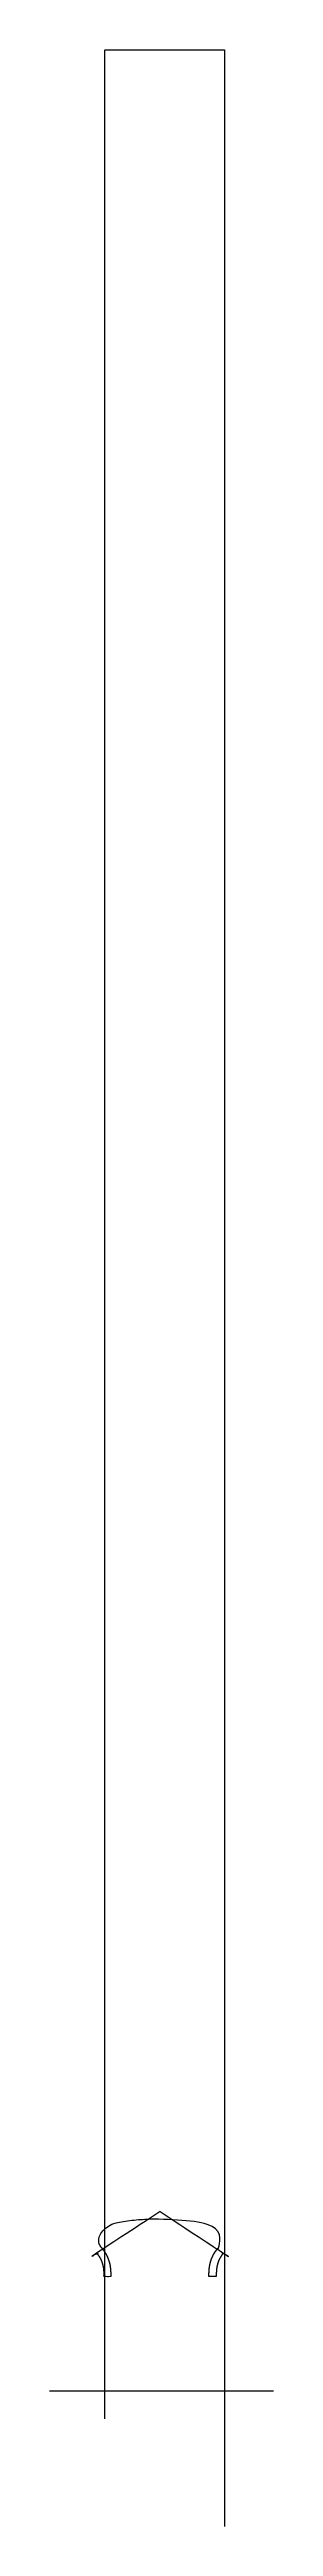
# Model space of a CAD drawing. Header units: millimetres. Extents: x 1850 to 4418, y 3811 to 32212.
import ezdxf

# ---------------------------------------------------------------- set-up
doc = ezdxf.new("R2010")
doc.units = ezdxf.units.MM
doc.layers.get('0').update_dxf_attribs({"color": 59})
doc.layers.add('Layer1', color=49, linetype='Continuous')
doc.styles.get("Standard").update_dxf_attribs({"font": 'arial.ttf'})
doc.dimstyles.new('ISO-25', dxfattribs={"dimtxt": 2.5, "dimasz": 2.5, "dimexe": 1.25, "dimexo": 0.625, "dimtad": 1, "dimtxsty": 'Standard', "dimcen": 2.5, "dimadec": 0, "dimazin": 0, "dimtfac": 1, "dimtmove": 0, "dimatfit": 3, "dimfxl": 1, "dimarcsym": 0})

# ---------------------------------------------------------------- blocks, each defined once
blk = doc.blocks.new('*D4')
at = {"layer": 'Defpoints', "color": 0, "transparency": 16777216}
for p in [(3861, 32208), (2485, 5043, 5850), (3861, 3811, 3997)]:
    blk.add_point(p, dxfattribs=at)
at = {"layer": 'Layer1', "color": 0, "lineweight": -2, "transparency": 16777216}
for p, q in [((2485, 5044), (2485, 32210)), ((2488, 32208), (3858, 32208)), ((3861, 3811), (3861, 32210))]:
    blk.add_line(p, q, dxfattribs=at)
at = {"layer": 'Layer1', "color": 0, "transparency": 16777216}
for points in [[(2488, 32209), (2488, 32208), (2485, 32208)], [(3858, 32209), (3858, 32208), (3861, 32208)]]:
    blk.add_solid(points, dxfattribs=at)
at = {"layer": 'Layer1', "color": 0, "transparency": 16777216, "insert": (3173, 32210), "char_height": 2.5, "attachment_point": 5}
blk.add_mtext('1375,78', dxfattribs=at)

msp = doc.modelspace()

# ---------------------------------------------------------------- linework, layer by layer
msp.add_line((1849.691, 5365.042, 2401.048), (4417.73, 5365.042, 2401.048))
at = {"layer": 'Layer1'}
for points, weights, knots in [([(3117.124, 7421.091), (2929.104, 7421.091), (2755.764, 7411.439), (2579.563, 7369.704), (2357.296, 7302.63), (2248.399, 7098.871), (2387.768, 6946.393), (2407.058, 6927.417), (2448.137, 6865.314), (2471.985, 6766.956), (2471.932, 6703.001), (2471.912, 6678.349), (2499.724, 6678.326), (2527.536, 6678.303), (2555.348, 6678.28), (2555.351, 6680.947), (2555.353, 6683.646), (2555.349, 6696.077), (2555.312, 6706.165), (2554.931, 6723.556), (2554.695, 6730.644), (2554.136, 6741.523), (2553.915, 6745.19), (2553.391, 6752.605), (2553.087, 6756.354), (2552.558, 6762.033), (2552.371, 6763.926), (2551.547, 6771.773), (2550.809, 6777.73), (2547.398, 6801.528), (2543.808, 6819.355), (2536.127, 6848.164), (2532.71, 6859.241), (2526.876, 6875.7), (2524.813, 6881.16), (2521.536, 6889.301), (2520.413, 6892.007), (2518.105, 6897.401), (2516.919, 6900.092), (2514.324, 6905.808), (2512.909, 6908.826), (2506.737, 6921.572), (2501.665, 6931.054), (2492.828, 6946.095), (2489.249, 6951.837), (2481.832, 6963.047), (2477.993, 6968.515), (2470.033, 6979.16), (2465.912, 6984.337), (2457.329, 6994.39), (2452.868, 6999.266), (2448.175, 7003.988), (2447.425, 7004.826), (2446.688, 7005.666), (2441.364, 7011.868), (2437.289, 7017.324), (2430.153, 7028.377), (2427.089, 7033.974), (2421.914, 7045.305), (2419.802, 7051.04), (2416.484, 7062.694), (2415.279, 7068.613), (2413.775, 7080.702), (2413.478, 7086.873), (2413.84, 7099.511), (2414.501, 7105.979), (2416.859, 7119.2), (2418.556, 7125.954), (2423.058, 7139.668), (2425.863, 7146.628), (2433.293, 7162.025), (2438.171, 7170.477), (2449.538, 7187.198), (2456.026, 7195.465), (2470.47, 7211.514), (2478.425, 7219.294), (2495.574, 7234.101), (2504.767, 7241.127), (2524.111, 7254.21), (2534.261, 7260.268), (2555.215, 7271.266), (2566.017, 7276.207), (2585.039, 7283.728), (2593.177, 7286.587), (2601.353, 7289.118), (2605.732, 7290.147), (2610.127, 7291.159), (2641.229, 7298.168), (2668.537, 7303.55), (2724.348, 7313.044), (2752.852, 7317.156), (2810.953, 7324.154), (2840.549, 7327.04), (2900.666, 7331.69), (2931.185, 7333.454), (2970.969, 7335.107), (2979.915, 7335.438), (2988.887, 7335.731)], [0.8913628143, 0.8913628143, 0.927575209533, 1, 0.855150419067, 0.855150419067, 1, 1, 1, 1, 1, 1, 1, 1, 1, 1, 1, 1, 1, 1, 1, 1, 1, 1, 1, 1, 1, 1, 1, 1, 1, 1, 1, 1, 1, 1, 1, 1, 1, 1, 1, 1, 1, 1, 1, 1, 1, 1, 1, 1, 1, 1, 1, 1, 1, 1, 1, 1, 1, 1, 1, 1, 1, 1, 1, 1, 1, 1, 1, 1, 1, 1, 1, 1, 1, 1, 1, 1, 1, 1, 1, 1, 1, 1, 1, 1, 1, 1, 1, 1, 1, 1, 1, 1, 1, 1, 1, 1], [0, 0, 0, 0, 0.671763034, 0.671763034, 0.671763034, 2.015289103, 2.015289103, 2.015289103, 106.399889118, 224.299323959, 298.253746527, 298.253746527, 298.253746527, 299.253746527, 299.253746527, 299.253746527, 307.25633978, 307.25633978, 335.716379607, 335.716379607, 354.5314385, 354.5314385, 363.938967946, 363.938967946, 373.346497392, 373.346497392, 378.050262116, 378.050262116, 392.839406471, 392.839406471, 437.156008733, 437.156008733, 465.101105302, 465.101105302, 479.073653586, 479.073653586, 486.059927728, 486.059927728, 493.04620187, 493.04620187, 500.996379116, 500.996379116, 526.915328198, 526.915328198, 543.504772988, 543.504772988, 560.094217778, 560.094217778, 576.683662568, 576.683662568, 593.273107358, 593.273107358, 593.273107358, 593.285994796, 593.285994796, 593.367888784, 593.367888784, 593.449782773, 593.449782773, 593.531676761, 593.531676761, 593.613570749, 593.613570749, 593.695464737, 593.695464737, 593.777358726, 593.777358726, 593.859252714, 593.859252714, 593.941146702, 593.941146702, 594.03946874, 594.03946874, 594.137790778, 594.137790778, 594.236112815, 594.236112815, 594.334434853, 594.334434853, 594.432756891, 594.432756891, 594.531078929, 594.531078929, 594.603141698, 594.603141698, 594.603141698, 594.622132766, 594.622132766, 594.737000909, 594.737000909, 594.851869052, 594.851869052, 594.966737194, 594.966737194, 595.081605337, 595.081605337, 595.114791115, 595.114791115, 595.114791115, 595.114791115]), ([(3116.733, 7421.091), (3304.753, 7421.091), (3478.093, 7411.439), (3654.294, 7369.704), (3876.562, 7302.63), (3985.458, 7098.871), (3846.09, 6946.393), (3826.799, 6927.417), (3785.72, 6865.314), (3761.872, 6766.956), (3761.925, 6703.001), (3761.945, 6678.349), (3734.012, 6678.326), (3706.078, 6678.303), (3678.145, 6678.28), (3678.143, 6681.023), (3678.14, 6683.8), (3678.145, 6696.308), (3678.184, 6706.393), (3678.569, 6723.762), (3678.806, 6730.83), (3679.366, 6741.677), (3679.587, 6745.334), (3680.111, 6752.727), (3680.415, 6756.465), (3680.942, 6762.126), (3681.129, 6764.014), (3681.973, 6772.039), (3682.738, 6778.178), (3686.203, 6802.145), (3689.812, 6819.957), (3697.508, 6848.688), (3700.917, 6859.704), (3706.732, 6876.073), (3708.787, 6881.503), (3712.051, 6889.601), (3713.169, 6892.292), (3715.467, 6897.657), (3716.647, 6900.334), (3719.243, 6906.049), (3720.666, 6909.079), (3726.846, 6921.832), (3731.918, 6931.309), (3740.754, 6946.343), (3744.333, 6952.084), (3751.752, 6963.292), (3755.591, 6968.759), (3763.553, 6979.403), (3767.674, 6984.58), (3776.26, 6994.636), (3780.723, 6999.514), (3785.417, 7004.237), (3786.197, 7005.108), (3786.962, 7005.982), (3792.293, 7012.203), (3796.347, 7017.642), (3803.448, 7028.66), (3806.495, 7034.239), (3811.64, 7045.531), (3813.74, 7051.245), (3817.036, 7062.856), (3818.233, 7068.754), (3819.723, 7080.8), (3820.016, 7086.948), (3819.649, 7099.543), (3818.987, 7105.989), (3816.632, 7119.168), (3814.938, 7125.9), (3810.445, 7139.574), (3807.646, 7146.514), (3800.232, 7161.874), (3795.362, 7170.309), (3784.015, 7186.997), (3777.537, 7195.249), (3763.116, 7211.27), (3755.173, 7219.038), (3738.05, 7233.821), (3728.87, 7240.837), (3709.553, 7253.902), (3699.417, 7259.951), (3678.492, 7270.935), (3667.704, 7275.869), (3648.705, 7283.382), (3640.576, 7286.238), (3632.409, 7288.767), (3628.021, 7289.798), (3623.616, 7290.812), (3592.514, 7297.82), (3565.216, 7303.2), (3509.422, 7312.689), (3480.927, 7316.799), (3422.842, 7323.794), (3393.254, 7326.68), (3333.154, 7331.328), (3302.642, 7333.091), (3240.924, 7335.656), (3209.717, 7336.458), (3157.852, 7337.168), (3137.318, 7337.291), (3116.733, 7337.291), (3074.335, 7337.291), (3031.723, 7336.771), (2988.896, 7335.731)], [0.8913628143, 0.8913628143, 0.927575209533, 1, 0.855150419067, 0.855150419067, 1, 1, 1, 1, 1, 1, 1, 1, 1, 1, 1, 1, 1, 1, 1, 1, 1, 1, 1, 1, 1, 1, 1, 1, 1, 1, 1, 1, 1, 1, 1, 1, 1, 1, 1, 1, 1, 1, 1, 1, 1, 1, 1, 1, 1, 1, 1, 1, 1, 1, 1, 1, 1, 1, 1, 1, 1, 1, 1, 1, 1, 1, 1, 1, 1, 1, 1, 1, 1, 1, 1, 1, 1, 1, 1, 1, 1, 1, 1, 1, 1, 1, 1, 1, 1, 1, 1, 1, 1, 1, 1, 1, 1, 1, 1, 1, 1], [0, 0, 0, 0, 0.671763034, 0.671763034, 0.671763034, 2.015289103, 2.015289103, 2.015289103, 106.399889118, 224.299323959, 298.253746527, 298.253746527, 298.253746527, 299.253746527, 299.253746527, 299.253746527, 307.485211719, 307.485211719, 335.914075621, 335.914075621, 354.657578151, 354.657578151, 364.029329416, 364.029329416, 373.401080681, 373.401080681, 378.086956313, 378.086956313, 393.319140911, 393.319140911, 437.566886322, 437.566886322, 465.339890442, 465.339890442, 479.226392502, 479.226392502, 486.169643531, 486.169643531, 493.112894561, 493.112894561, 501.092400406, 501.092400406, 526.976625122, 526.976625122, 543.548767277, 543.548767277, 560.120909433, 560.120909433, 576.693051588, 576.693051588, 593.265193744, 593.265193744, 593.265193744, 593.278618498, 593.278618498, 593.360453304, 593.360453304, 593.44228811, 593.44228811, 593.524122915, 593.524122915, 593.605957721, 593.605957721, 593.687792526, 593.687792526, 593.769627332, 593.769627332, 593.851462138, 593.851462138, 593.933296943, 593.933296943, 594.03159642, 594.03159642, 594.129895897, 594.129895897, 594.228195373, 594.228195373, 594.32649485, 594.32649485, 594.424794326, 594.424794326, 594.523093803, 594.523093803, 594.595156141, 594.595156141, 594.595156141, 594.61419048, 594.61419048, 594.729045773, 594.729045773, 594.843901067, 594.843901067, 594.95875636, 594.95875636, 595.073611653, 595.073611653, 595.188466946, 595.188466946, 595.263199338, 595.263199338, 595.263199338, 595.417120891, 595.417120891, 595.417120891, 595.417120891])]:
    msp.add_rational_spline(points, weights, degree=3, knots=knots, dxfattribs=at)

# ---------------------------------------------------------------- dimensions: what is measured, and where the dimension line sits
dim = msp.add_linear_dim(base=(3860.867, 32208.305), p1=(2485.086, 5043.383, 5849.904), p2=(3860.867, 3810.851, 3997.498), dimstyle='ISO-25', dxfattribs=at)
dim.commit()
dim.dimension.update_dxf_attribs({"geometry": '*D4', "text_midpoint": (3172.976, 32210.433)})

doc.saveas('drawing.dxf')
